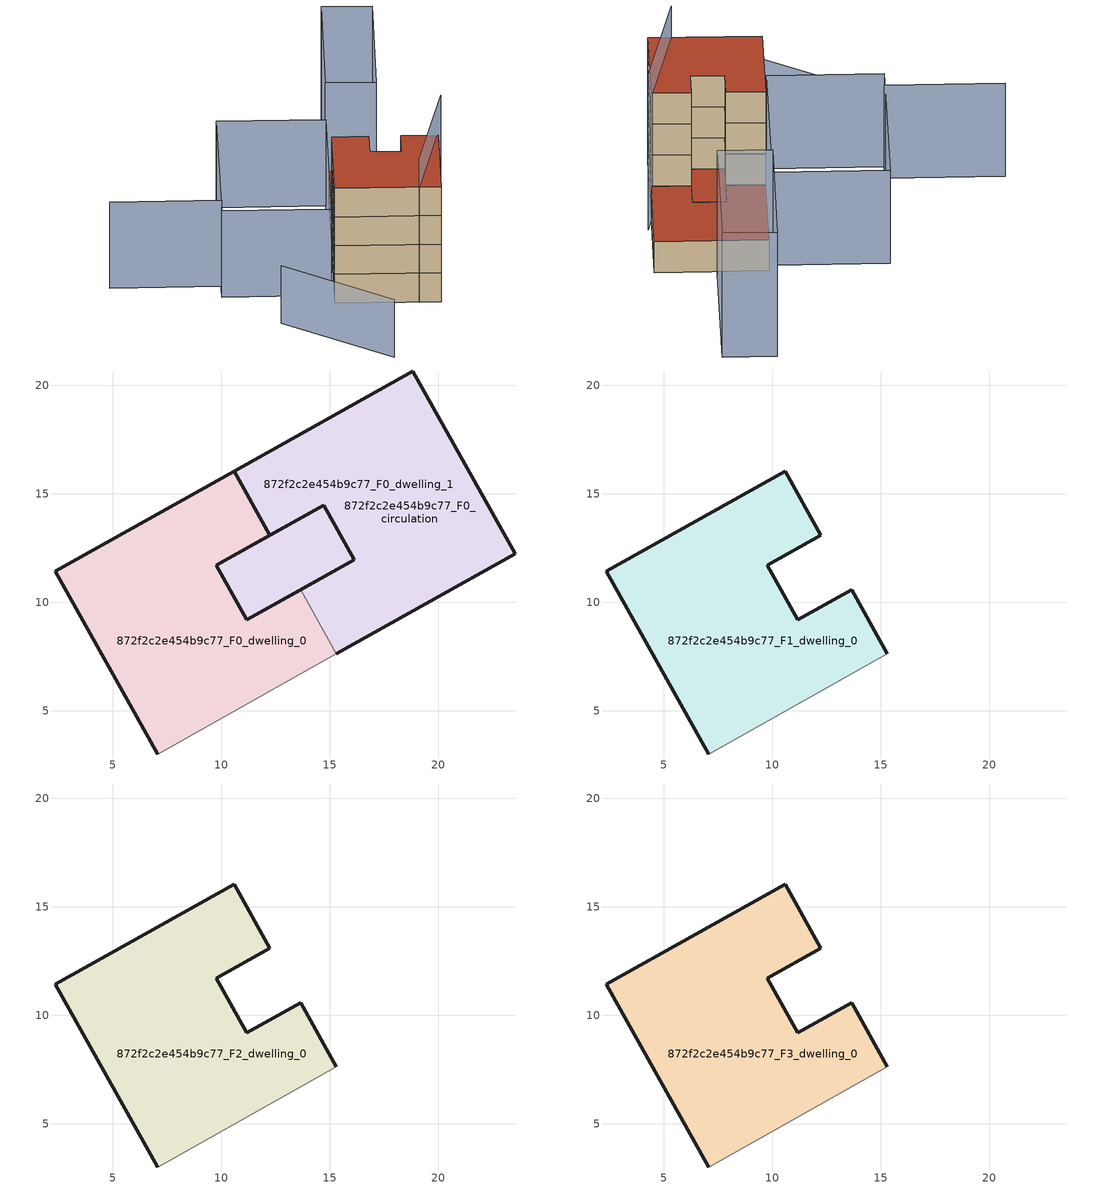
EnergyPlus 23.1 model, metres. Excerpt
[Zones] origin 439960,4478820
872f2c2e454b9c77_F0_dwelling_0
 floor ground (EU_floor_Construction): 12.23,13.09 11.96,12.94 9.76,11.71 11.18,9.18 12.51,9.93 13.65,10.56 15.3,7.62 7.06,3.01 2.34,11.43 10.58,16.04 z0; 14.71,14.48 16.12,11.95 13.65,10.56 12.51,9.93 11.18,9.18 9.76,11.71 11.96,12.94 12.23,13.09 z0
 wall outside (EU_wall_Construction): 13.65,10.56 11.18,9.18 9.76,11.71 12.23,13.09 10.58,16.04 2.34,11.43 7.06,3.01 z0:3
 wall adiabatic (EU_wall_Construction): 7.06,3.01 15.3,7.62 z0:3
 wall to 872f2c2e454b9c77_F0_dwelling_1 (EU_wall_Construction): 15.3,7.62 13.65,10.56 z0:3
 roof outside (EU_floor_Construction): 14.71,14.48 16.12,11.95 13.65,10.56 11.18,9.18 9.76,11.71 11.96,12.94 12.23,13.09 z3
872f2c2e454b9c77_F0_dwelling_1
 floor ground (EU_floor_Construction): 18.83,20.65 23.54,12.23 15.3,7.62 13.65,10.56 16.12,11.95 14.71,14.48 12.23,13.09 10.58,16.04 z0; 14.71,14.48 16.12,11.95 13.65,10.56 11.18,9.18 9.76,11.71 12.23,13.09 z0
 wall outside (EU_wall_Construction): 15.3,7.62 23.54,12.23 18.83,20.65 10.58,16.04 12.23,13.09 14.71,14.48 16.12,11.95 13.65,10.56 z0:3
 roof outside (EU_roof_Construction): 23.54,12.23 18.83,20.65 10.58,16.04 12.23,13.09 14.71,14.48 16.12,11.95 13.65,10.56 15.3,7.62 z3; 16.12,11.95 14.71,14.48 12.23,13.09 9.76,11.71 11.18,9.18 13.65,10.56 z3
872f2c2e454b9c77_F0_circulation
 floor ground (EU_floor_Construction): 14.71,14.48 16.12,11.95 13.65,10.56 12.51,9.93 11.18,9.18 9.76,11.71 11.96,12.94 12.23,13.09 z0; 12.23,13.09 11.96,12.94 9.76,11.71 11.18,9.18 12.51,9.93 13.65,10.56 15.3,7.62 7.06,3.01 2.34,11.43 10.58,16.04 z0; 18.83,20.65 23.54,12.23 15.3,7.62 13.65,10.56 16.12,11.95 14.71,14.48 12.23,13.09 10.58,16.04 z0
 wall outside (EU_wall_Construction): 16.12,11.95 14.71,14.48 9.76,11.71 11.18,9.18 16.12,11.95 z0:3
 roof outside (EU_roof_Construction): 16.12,11.95 14.71,14.48 12.23,13.09 11.96,12.94 9.76,11.71 11.18,9.18 12.51,9.93 13.65,10.56 z3; 15.3,7.62 13.65,10.56 12.51,9.93 11.18,9.18 9.76,11.71 11.96,12.94 12.23,13.09 10.58,16.04 2.34,11.43 7.06,3.01 z3; 23.54,12.23 18.83,20.65 10.58,16.04 12.23,13.09 14.71,14.48 16.12,11.95 13.65,10.56 15.3,7.62 z3
872f2c2e454b9c77_F1_dwelling_0
 floor to 872f2c2e454b9c77_F0_dwelling_0 (EU_floor_Construction): 12.23,13.09 9.76,11.71 11.18,9.18 12.51,9.93 13.65,10.56 15.3,7.62 7.06,3.01 2.34,11.43 10.58,16.04 z3
 wall outside (EU_wall_Construction): 15.3,7.62 13.65,10.56 11.18,9.18 9.76,11.71 12.23,13.09 10.58,16.04 2.34,11.43 7.06,3.01 z3:6
 wall adiabatic (EU_wall_Construction): 7.06,3.01 15.3,7.62 z3:6
872f2c2e454b9c77_F2_dwelling_0
 floor to 872f2c2e454b9c77_F1_dwelling_0 (EU_floor_Construction): 12.23,13.09 9.76,11.71 11.18,9.18 13.65,10.56 15.3,7.62 7.06,3.01 2.34,11.43 10.58,16.04 z6
 wall outside (EU_wall_Construction): 15.3,7.62 13.65,10.56 11.18,9.18 9.76,11.71 12.23,13.09 10.58,16.04 2.34,11.43 7.06,3.01 z6:9
 wall adiabatic (EU_wall_Construction): 7.06,3.01 15.3,7.62 z6:9
872f2c2e454b9c77_F3_dwelling_0
 floor to 872f2c2e454b9c77_F2_dwelling_0 (EU_floor_Construction): 12.23,13.09 9.76,11.71 11.18,9.18 13.65,10.56 15.3,7.62 7.06,3.01 2.34,11.43 10.58,16.04 z9
 wall outside (EU_wall_Construction): 15.3,7.62 13.65,10.56 11.18,9.18 9.76,11.71 12.23,13.09 10.58,16.04 2.34,11.43 7.06,3.01 z9:12
 wall adiabatic (EU_wall_Construction): 7.06,3.01 15.3,7.62 z9:12
 roof outside (EU_roof_Construction): 15.3,7.62 13.65,10.56 11.18,9.18 9.76,11.71 12.23,13.09 10.58,16.04 2.34,11.43 7.06,3.01 z12
shading: 6.01,4.7 17.31,8.39 z0:15; -3.21,14.05 -3.97,2.1 z0:6; 0.34,21.98 -4.66,30.84 / 17.85,20.43 3.47,12.38 / 3.47,12.38 -1.39,21.06 / -1.39,21.06 12.99,29.12 / 12.99,29.12 17.85,20.43 z0:9; 19.16,21.15 31.42,27.98 / 31.42,27.98 33.67,23.93 / 33.67,23.93 21.42,17.1 / 21.42,17.1 19.16,21.15 z0:12
[Building]
EU S2 Campaign: North Axis=0; Terrain=City; Solar Distribution=FullExterior
[Site:Location]
Madrid: Latitude=40.5; Longitude=-3.5; Time Zone=1; Elevation=609
[SizingPeriod:WeatherFileDays]
AnnualSizingPeriod: Begin Month=1; Begin Day of Month=1; End Month=12; End Day of Month=31; Day of Week for Start Day=Monday; Use Weather File Daylight Saving Period=No; Use Weather File Rain and Snow Indicators=No
[MATERIAL]
EU_InternalMass_Material: Roughness=MediumRough; Thickness=0.1; Conductivity=1; Density=1800; Specific Heat=900; Thermal Absorptance=0.9; Solar Absorptance=0.7; Visible Absorptance=0.7
[MATERIAL:NOMASS] Roughness=MediumRough; Thermal Absorptance=0.9; Solar Absorptance=0.7; Visible Absorptance=0.7
Name | Thermal Resistance
EU_wall_NoMass | 1.60022
EU_roof_NoMass | 1.57597
EU_floor_NoMass | 0.470652
[CONSTRUCTION]
EU_wall_Construction: EU_wall_NoMass
EU_roof_Construction: EU_roof_NoMass
EU_floor_Construction: EU_floor_NoMass
EU_InternalMass_Construction: EU_InternalMass_Material
[ZONE] Type=1; Multiplier=1; Ceiling Height=autocalculate; Floor Area=autocalculate; Part of Total Floor Area=Yes
Name | Volume
872f2c2e454b9c77_F0_dwelling_0; 872f2c2e454b9c77_F0_dwelling_1 | 298.168
872f2c2e454b9c77_F1_dwelling_0 | 248.93
872f2c2e454b9c77_F2_dwelling_0; 872f2c2e454b9c77_F3_dwelling_0 | 248.929
872f2c2e454b9c77_F0_circulation | 547.098
[INTERNALMASS] Construction=EU_InternalMass_Construction
Name | Zone or ZoneList | Surface Area
872f2c2e454b9c77_F0_dwelling_0_EU_InternalMass | 872f2c2e454b9c77_F0_dwelling_0 | 82.9764
872f2c2e454b9c77_F0_dwelling_1_EU_InternalMass | 872f2c2e454b9c77_F0_dwelling_1 | 82.9764
872f2c2e454b9c77_F1_dwelling_0_EU_InternalMass | 872f2c2e454b9c77_F1_dwelling_0 | 182.538
872f2c2e454b9c77_F2_dwelling_0_EU_InternalMass | 872f2c2e454b9c77_F2_dwelling_0 | 182.538
872f2c2e454b9c77_F3_dwelling_0_EU_InternalMass | 872f2c2e454b9c77_F3_dwelling_0 | 182.538
[OTHEREQUIPMENT] Fuel Type=Electricity; Design Level Calculation Method=Watts/Area; Power per Zone Floor Area=1; Fraction Latent=0; Fraction Radiant=0; Fraction Lost=0; Carbon Dioxide Generation Rate=0; EndUse Subcategory=EU_Step8_InternalGains
Name | Zone or ZoneList or Space or SpaceList | Schedule
EU_Step8_InternalGain_872f2c2e454b9c77_F0_dwelling_0_f000 | 872f2c2e454b9c77_F0_dwelling_0 | EU_Step8_GainSchedule_872f2c2e454b9c77_F0_dwelling_0_f000
EU_Step8_InternalGain_872f2c2e454b9c77_F0_dwelling_1_f000 | 872f2c2e454b9c77_F0_dwelling_1 | EU_Step8_GainSchedule_872f2c2e454b9c77_F0_dwelling_1_f000
EU_Step8_InternalGain_872f2c2e454b9c77_F1_dwelling_0_f000 | 872f2c2e454b9c77_F1_dwelling_0 | EU_Step8_GainSchedule_872f2c2e454b9c77_F1_dwelling_0_f000
EU_Step8_InternalGain_872f2c2e454b9c77_F2_dwelling_0_f000 | 872f2c2e454b9c77_F2_dwelling_0 | EU_Step8_GainSchedule_872f2c2e454b9c77_F2_dwelling_0_f000
EU_Step8_InternalGain_872f2c2e454b9c77_F3_dwelling_0_f000 | 872f2c2e454b9c77_F3_dwelling_0 | EU_Step8_GainSchedule_872f2c2e454b9c77_F3_dwelling_0_f000
[ZONEINFILTRATION:DESIGNFLOWRATE]
EU_Circulation_Infiltration_872f2c2e454b9c77_F0_circulation: Zone or ZoneList or Space or SpaceList=872f2c2e454b9c77_F0_circulation; Schedule=EU_AlwaysOn; Design Flow Rate Calculation Method=Flow/Area; Flow Rate per Floor Area=0.0005; Constant Term Coefficient=1; Temperature Term Coefficient=0; Velocity Term Coefficient=0; Velocity Squared Term Coefficient=0
[ZONEVENTILATION:DESIGNFLOWRATE] Schedule=EU_AlwaysOn; Design Flow Rate Calculation Method=AirChanges/Hour; Air Changes per Hour=0.480704; Ventilation Type=Natural; Fan Pressure Rise=0; Fan Total Efficiency=1; Constant Term Coefficient=1; Temperature Term Coefficient=0; Velocity Term Coefficient=0; Velocity Squared Term Coefficient=0; Minimum Indoor Temperature=-100; Maximum Indoor Temperature=100; Delta Temperature=-100; Minimum Outdoor Temperature=-100; Maximum Outdoor Temperature=100; Maximum Wind Speed=40
Name | Zone or ZoneList or Space or SpaceList
EU_ConstantAir_872f2c2e454b9c77_F0_dwelling_0 | 872f2c2e454b9c77_F0_dwelling_0
EU_ConstantAir_872f2c2e454b9c77_F0_dwelling_1 | 872f2c2e454b9c77_F0_dwelling_1
EU_ConstantAir_872f2c2e454b9c77_F1_dwelling_0 | 872f2c2e454b9c77_F1_dwelling_0
EU_ConstantAir_872f2c2e454b9c77_F2_dwelling_0 | 872f2c2e454b9c77_F2_dwelling_0
EU_ConstantAir_872f2c2e454b9c77_F3_dwelling_0 | 872f2c2e454b9c77_F3_dwelling_0
[HVACTEMPLATE:THERMOSTAT] Constant Heating Setpoint=20; Constant Cooling Setpoint=50
EU_HeatOnly_872f2c2e454b9c77_F0_dwelling_0; EU_HeatOnly_872f2c2e454b9c77_F0_dwelling_1; EU_HeatOnly_872f2c2e454b9c77_F1_dwelling_0; EU_HeatOnly_872f2c2e454b9c77_F2_dwelling_0; EU_HeatOnly_872f2c2e454b9c77_F3_dwelling_0
[HVACTEMPLATE:ZONE:IDEALLOADSAIRSYSTEM] System Availability Schedule=EU_AlwaysOn; Maximum Heating Supply Air Temperature=50; Minimum Cooling Supply Air Temperature=13; Maximum Heating Supply Air Humidity Ratio=0.0156; Minimum Cooling Supply Air Humidity Ratio=0.0077; Heating Limit=NoLimit; Cooling Limit=NoLimit; Heating Availability Schedule=EU_AlwaysOn; Cooling Availability Schedule=EU_CoolingOff; Dehumidification Control Type=ConstantSensibleHeatRatio; Cooling Sensible Heat Ratio=0.7; Dehumidification Setpoint=60; Humidification Control Type=None; Humidification Setpoint=30; Outdoor Air Method=None; Outdoor Air Flow Rate per Person=0.00944; Outdoor Air Flow Rate per Zone Floor Area=0; Outdoor Air Flow Rate per Zone=0; Demand Controlled Ventilation Type=None; Outdoor Air Economizer Type=NoEconomizer; Heat Recovery Type=None; Sensible Heat Recovery Effectiveness=0.7; Latent Heat Recovery Effectiveness=0.65
Name | Template Thermostat
872f2c2e454b9c77_F0_dwelling_0 | EU_HeatOnly_872f2c2e454b9c77_F0_dwelling_0
872f2c2e454b9c77_F0_dwelling_1 | EU_HeatOnly_872f2c2e454b9c77_F0_dwelling_1
872f2c2e454b9c77_F1_dwelling_0 | EU_HeatOnly_872f2c2e454b9c77_F1_dwelling_0
872f2c2e454b9c77_F2_dwelling_0 | EU_HeatOnly_872f2c2e454b9c77_F2_dwelling_0
872f2c2e454b9c77_F3_dwelling_0 | EU_HeatOnly_872f2c2e454b9c77_F3_dwelling_0
[SIZING:ZONE] Zone Cooling Design Supply Air Temperature Input Method=SupplyAirTemperature; Zone Cooling Design Supply Air Temperature=13; Zone Heating Design Supply Air Temperature Input Method=SupplyAirTemperature; Zone Heating Design Supply Air Temperature=50; Zone Cooling Design Supply Air Humidity Ratio=0.008; Zone Heating Design Supply Air Humidity Ratio=0.008; Cooling Design Air Flow Method=DesignDay; Cooling Design Air Flow Rate=0; Cooling Minimum Air Flow per Zone Floor Area=0.000762; Cooling Minimum Air Flow=0; Cooling Minimum Air Flow Fraction=0.2; Heating Design Air Flow Method=DesignDay; Heating Design Air Flow Rate=0; Heating Maximum Air Flow per Zone Floor Area=0.002032; Heating Maximum Air Flow=0.141576; Heating Maximum Air Flow Fraction=0.3; Account for Dedicated Outdoor Air System=No; Dedicated Outdoor Air System Control Strategy=NeutralSupplyAir; Dedicated Outdoor Air Low Setpoint Temperature for Design=autosize; Dedicated Outdoor Air High Setpoint Temperature for Design=autosize; Zone Load Sizing Method=Sensible Load Only No Latent Load; Zone Latent Cooling Design Supply Air Humidity Ratio Input Method=HumidityRatioDifference; Zone Cooling Design Supply Air Humidity Ratio Difference=0.005; Zone Latent Heating Design Supply Air Humidity Ratio Input Method=HumidityRatioDifference; Zone Humidification Design Supply Air Humidity Ratio Difference=0.005
872f2c2e454b9c77_F0_dwelling_0; 872f2c2e454b9c77_F0_dwelling_1; 872f2c2e454b9c77_F1_dwelling_0; 872f2c2e454b9c77_F2_dwelling_0; 872f2c2e454b9c77_F3_dwelling_0
[SCHEDULE:CONSTANT]
Name | Hourly Value
EU_AlwaysOn | 1
EU_CoolingOff | 0
[SCHEDULE:FILE] Column Number=1; Rows to Skip at Top=0; Number of Hours of Data=8760; Column Separator=Comma; Interpolate to Timestep=No; Minutes per Item=60; Adjust Schedule for Daylight Savings=Yes
Name | File
EU_Step8_GainSchedule_872f2c2e454b9c77_F0_dwelling_0_f000 | ../../schedules/872f2c2e454b9c77/872f2c2e454b9c77_F0_dwelling_0_f000_gain.csv
EU_Step8_GainSchedule_872f2c2e454b9c77_F0_dwelling_1_f000 | ../../schedules/872f2c2e454b9c77/872f2c2e454b9c77_F0_dwelling_1_f000_gain.csv
EU_Step8_GainSchedule_872f2c2e454b9c77_F1_dwelling_0_f000 | ../../schedules/872f2c2e454b9c77/872f2c2e454b9c77_F1_dwelling_0_f000_gain.csv
EU_Step8_GainSchedule_872f2c2e454b9c77_F2_dwelling_0_f000 | ../../schedules/872f2c2e454b9c77/872f2c2e454b9c77_F2_dwelling_0_f000_gain.csv
EU_Step8_GainSchedule_872f2c2e454b9c77_F3_dwelling_0_f000 | ../../schedules/872f2c2e454b9c77/872f2c2e454b9c77_F3_dwelling_0_f000_gain.csv
